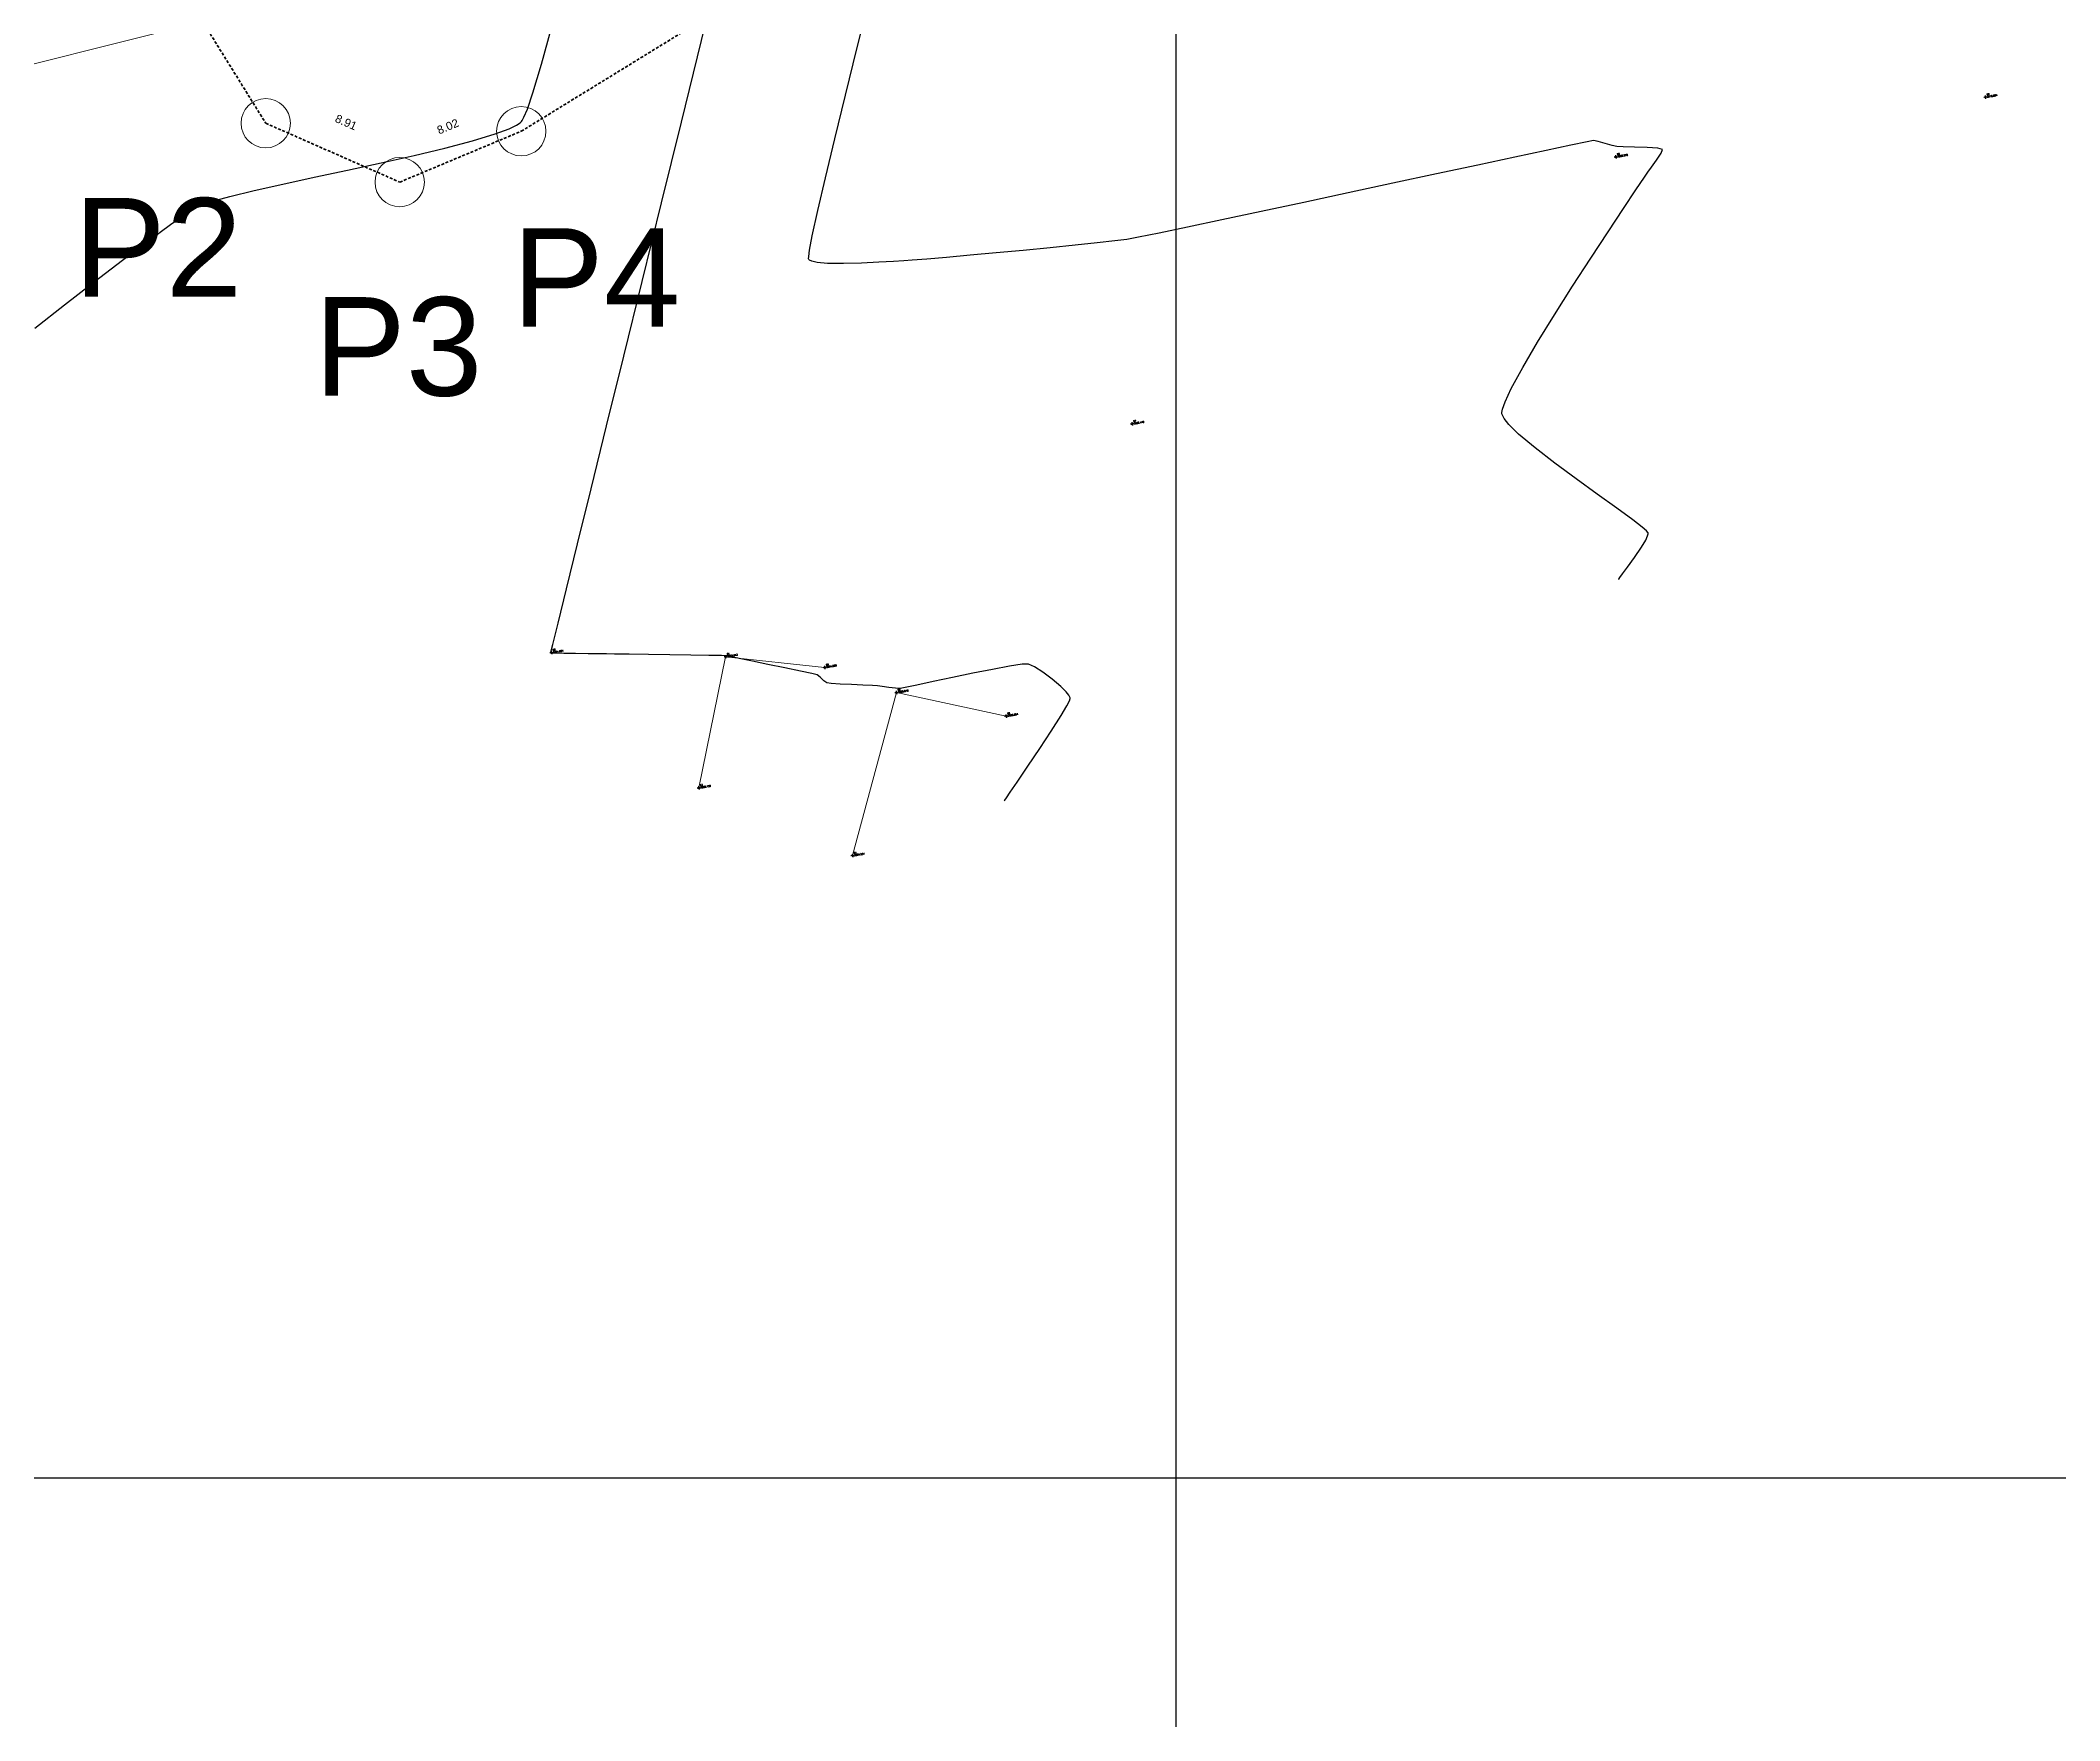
# Model space of a CAD drawing. Header units: millimetres. Extents: x 736950 to 738835, y 8500595 to 8502131.
# Drawn here: x 737730.9 to 737853.8, y 8501085.2 to 8501187.5 of the extents above; entities that cross this region are included whole.
import ezdxf
from ezdxf.enums import TextEntityAlignment as Align

# ---------------------------------------------------------------- set-up
doc = ezdxf.new("R2010")
doc.units = ezdxf.units.MM
doc.linetypes.add('DASHED', pattern=[0.75, 0.5, -0.25])
for name, color, linetype, lineweight in [('CONT-MJR', 80, 'Continuous', 30), ('COTAS', 40, 'Continuous', 5), ('CUADROS', 9, 'Continuous', 20), ('otros', 4, 'Continuous', 5), ('PERIMETRO', 7, 'Continuous', 35), ('saiwite', 5, 'Continuous', 5)]:
    doc.layers.add(name, color=color, linetype=linetype, lineweight=lineweight)
doc.layers.add('Cuadricula Coordenadas', color=5, linetype='Continuous')
doc.styles.add('5mm', font='arial.ttf', dxfattribs={"height": 3})
doc.styles.add('COTAS', font='arial.ttf')
doc.styles.add('CUADROS', font='arial.ttf')
doc.dimstyles.new('Copy of GenDist', dxfattribs={"dimtxt": 0.5, "dimasz": 2, "dimexe": 0.18, "dimexo": 0.0625, "dimgap": 1, "dimtad": 2, "dimzin": 1, "dimdsep": 46, "dimtxsty": 'COTAS', "dimcen": 0.09, "dimse1": 1, "dimse2": 1, "dimsd1": 1, "dimsd2": 1, "dimadec": 0, "dimazin": 0, "dimtfac": 1, "dimtofl": 0, "dimtmove": 0, "dimatfit": 3, "dimfxl": 1, "dimtolj": 1, "dimtzin": 0, "dimarcsym": 0})

# ---------------------------------------------------------------- blocks, each defined once
blk = doc.blocks.new('*D150')
at = {"layer": 'Defpoints', "color": 0, "transparency": 16777216}
for p in [(737683.200969866, 8501281.32955186), (737745.23154967, 8501182.814330924), (737744.6024409896, 8501182.423775388)]:
    blk.add_point(p, dxfattribs=at)
at = {"layer": 'COTAS', "color": 0, "transparency": 16777216, "insert": (737715.597299505, 8501232.929301543), "char_height": 0.5, "attachment_point": 5, "rotation": 301.8323302588892, "style": 'COTAS'}
blk.add_mtext('\\A1;116.42', dxfattribs=at)
blk = doc.blocks.new('*D151')
at = {"layer": 'Defpoints', "color": 0, "transparency": 16777216}
for p in [(737744.6024409886, 8501182.42377539), (737753.0623624781, 8501179.539744014), (737752.754863814, 8501178.840202238)]:
    blk.add_point(p, dxfattribs=at)
at = {"layer": 'COTAS', "color": 0, "transparency": 16777216, "insert": (737749.4912908776, 8501182.480694612), "char_height": 0.5, "attachment_point": 5, "rotation": 336.27107535313525, "style": 'COTAS'}
blk.add_mtext('\\A1;8.91', dxfattribs=at)
blk = doc.blocks.new('*D152')
at = {"layer": 'Defpoints', "color": 0, "transparency": 16777216}
for p in [(737759.8696765522, 8501182.613707311), (737760.1534312088, 8501181.935448542), (737752.7548638145, 8501178.840202238)]:
    blk.add_point(p, dxfattribs=at)
at = {"layer": 'COTAS', "color": 0, "transparency": 16777216, "insert": (737755.6859224536, 8501182.224113785), "char_height": 0.5, "attachment_point": 5, "rotation": 22.70236292925084, "style": 'COTAS'}
blk.add_mtext('\\A1;8.02', dxfattribs=at)
blk = doc.blocks.new('*D153')
at = {"layer": 'Defpoints', "color": 0, "transparency": 16777216}
for p in [(737817.6538110226, 8501218.191797148), (737818.0712830899, 8501217.512164854), (737760.1534312088, 8501181.935448542)]:
    blk.add_point(p, dxfattribs=at)
at = {"layer": 'COTAS', "color": 0, "transparency": 16777216, "insert": (737788.037864076, 8501201.47304994), "char_height": 0.5, "attachment_point": 5, "rotation": 31.560811543288352, "style": 'COTAS'}
blk.add_mtext('\\A1;67.97', dxfattribs=at)

msp = doc.modelspace()

# ---------------------------------------------------------------- linework, layer by layer
at = {"linetype": 'Continuous', "extrusion": (-0.172787269436437, 0.9849591664230046, 0)}
for points, elevation in [([(-2195647.857162655, 0), (-2195647.657162654, 0)], 8245828.157062788), ([(-2195625.076162655, 0), (-2195624.876162654, 0)], 8245828.463062787), ([(-2195593.276162655, 0), (-2195593.076162655, 0)], 8245817.548062787), ([(-2195556.063162655, 0), (-2195555.863162654, 0)], 8245809.941062787), ([(-2195566.466162655, 0), (-2195566.266162654, 0)], 8245807.867062788), ([(-2195572.285162655, 0), (-2195572.085162655, 0)], 8245806.183062788), ([(-2195576.324162655, 0), (-2195576.124162655, 0)], 8245803.924062789), ([(-2195582.650162654, 0), (-2195582.450162655, 0)], 8245801.356062787), ([(-2195563.476162654, 0), (-2195563.276162655, 0)], 8245800.285062788), ([(-2195571.984162655, 0), (-2195571.784162654, 0)], 8245794.609062787)]:
    msp.add_lwpolyline(points, dxfattribs=dict(at, elevation=elevation))
at = {"linetype": 'Continuous', "extrusion": (0.9849591664230046, 0.172787269436437, 0)}
for points, elevation in [([(8245828.257062788, 0), (8245828.057062789, 0)], 2195647.757162654), ([(8245828.563062787, 0), (8245828.363062785, 0)], 2195624.976162654), ([(8245817.648062786, 0), (8245817.448062787, 0)], 2195593.176162654), ([(8245810.041062788, 0), (8245809.841062788, 0)], 2195555.963162654), ([(8245807.967062786, 0), (8245807.767062787, 0)], 2195566.366162654), ([(8245806.283062788, 0), (8245806.083062788, 0)], 2195572.185162654), ([(8245804.024062785, 0), (8245803.824062788, 0)], 2195576.224162655), ([(8245801.456062785, 0), (8245801.256062787, 0)], 2195582.550162655), ([(8245800.385062788, 0), (8245800.185062787, 0)], 2195563.376162654), ([(8245794.709062786, 0), (8245794.509062788, 0)], 2195571.884162655)]:
    msp.add_lwpolyline(points, dxfattribs=dict(at, elevation=elevation))
at = {"linetype": 'Continuous'}
for centre in [(737849.2531525013, 8501184.008652275), (737826.7619248267, 8501180.373782996), (737797.3261963804, 8501164.128318526), (737761.9873036788, 8501150.20580149), (737772.592194684, 8501149.960502142), (737778.6146458348, 8501149.307280028), (737782.9832223499, 8501147.780145051), (737789.6577917446, 8501146.343822177), (737770.957239853, 8501141.975907808), (737780.3180129824, 8501137.855353666)]:
    msp.add_circle(centre, 0.05, dxfattribs=at)
at = {"layer": 'CONT-MJR', "extrusion": (0.9709698573194513, -0.2392018732724398, 0), "elevation": -1317146.446070872}
msp.add_lwpolyline([(8430873.013553794, 3625), (8430878.084901568, 3625)], dxfattribs=at)
at = {"layer": 'CONT-MJR'}
for points, elevation in [([(737780.5963278444, 8501187.035914775), (737781.35705052, 8501190.07993467)], 3620), ([(737760.3194680653, 8501182.783984855), (737760.5253398177, 8501183.28110868)], 3630), ([(737760.0815214985, 8501182.453289505), (737760.1586294059, 8501182.521918692)], 3630), ([(737751.6337674316, 8501180.016264645), (737753.6357274941, 8501180.46778002)], 3630), ([(737753.6357274941, 8501180.46778002), (737755.5090026924, 8501180.91582816)], 3630), ([(737778.6631085109, 8501179.099784488), (737779.229204225, 8501181.47007435)], 3620), ([(737822.5334040325, 8501180.772617059), (737820.6124428298, 8501180.361646714)], 3620), ([(737824.0305644799, 8501181.090406738), (737822.5334040325, 8501180.772617059)], 3620), ([(737825.3967783119, 8501181.36720949), (737825.0147479721, 8501181.295207104)], 3620), ([(737825.6927801169, 8501181.314026479), (737825.3967783119, 8501181.36720949)], 3620), ([(737826.535013363, 8501181.077115117), (737826.1136521372, 8501181.198876759)], 3620), ([(737826.8324827858, 8501181.004096324), (737826.535013363, 8501181.077115117)], 3620), ([(737827.9033567635, 8501180.964933705), (737827.2144838303, 8501180.983642694)], 3620), ([(737828.6791579307, 8501180.939477332), (737827.9033567635, 8501180.964933705)], 3620), ([(737829.3219436764, 8501180.898781564), (737828.6791579307, 8501180.939477332)], 3620), ([(737829.2482178743, 8501180.185681734), (737829.5221211988, 8501180.597281775)], 3620), ([(737829.6117703456, 8501180.834354384), (737829.3219436764, 8501180.898781564)], 3620), ([(737745.6340907749, 8501178.71663), (737747.5551178001, 8501179.133118153)], 3630), ([(737818.3568570697, 8501179.87730437), (737815.8558229518, 8501179.339398675)], 3620), ([(737741.2781761214, 8501177.658363767), (737742.4177886635, 8501177.971681325)], 3630), ([(737742.4177886635, 8501177.971681325), (737743.8957039722, 8501178.326960564)], 3630), ([(737743.8957039722, 8501178.326960564), (737745.6340907749, 8501178.71663)], 3630), ([(737810.4741144367, 8501178.182131873), (737807.7717924373, 8501177.602388078)], 3620), ([(737813.1985166746, 8501178.76773829), (737810.4741144367, 8501178.182131873)], 3620), ([(737767.5105937575, 8501172.797485761), (737768.6874418181, 8501177.579190874)], 3625), ([(737777.8666123521, 8501175.56329211), (737778.2021936816, 8501177.105601963)], 3620), ([(737805.1807268752, 8501177.04831556), (737802.7900939491, 8501176.539722981)], 3620), ([(737807.7717924373, 8501177.602388078), (737805.1807268752, 8501177.04831556)], 3620), ([(737826.2943831086, 8501175.823365321), (737827.2320671519, 8501177.234974524)], 3620), ([(737737.4581656235, 8501175.265776364), (737738.8054801903, 8501176.251043808)], 3630), ([(737798.9668307997, 8501175.738212258), (737797.7125529743, 8501175.484911427)], 3620), ([(737800.6890698575, 8501176.096418994), (737798.9668307997, 8501175.738212258)], 3620), ([(737802.7900939491, 8501176.539722981), (737800.6890698575, 8501176.096418994)], 3620), ([(737735.8890521543, 8501174.084318988), (737737.4581656235, 8501175.265776364)], 3630), ([(737777.6427335251, 8501174.167696454), (737777.6457293489, 8501174.3074616)], 3620), ([(737777.6457293489, 8501174.3074616), (737777.7019299654, 8501174.705706857)], 3620), ([(737789.058630162, 8501174.53254136), (737787.4762072853, 8501174.388312291)], 3620), ([(737793.8604313066, 8501174.996243363), (737792.3330573464, 8501174.843656534)], 3620), ([(737796.2839240967, 8501175.259727316), (737795.2048252813, 8501175.137316836)], 3620), ([(737734.1681435319, 8501172.766279059), (737735.8890521543, 8501174.084318988)], 3630), ([(737777.6520606518, 8501174.137351755), (737777.6427335251, 8501174.167696454)], 3620), ([(737777.8354782859, 8501174.026039304), (737777.6950949671, 8501174.096134)], 3620), ([(737778.7896171362, 8501173.892276827), (737778.1664818428, 8501173.949176498)], 3620), ([(737781.9068599473, 8501173.963645184), (737780.850303946, 8501173.909911659)], 3620), ([(737783.9358835949, 8501174.086734822), (737783.4324745897, 8501174.05374437)], 3620), ([(737784.8325188282, 8501174.158259384), (737783.9358835949, 8501174.086734822)], 3620), ([(737732.3654435064, 8501171.371263951), (737734.1681435319, 8501172.766279059)], 3630), ([(737766.3898097434, 8501168.242555445), (737767.5105937575, 8501172.797485761)], 3625), ([(737730.5509558265, 8501169.958881048), (737732.3654435064, 8501171.371263951)], 3630), ([(737820.4006363591, 8501166.275307762), (737821.1022277019, 8501167.567048306)], 3620), ([(737819.8343925872, 8501164.736123312), (737819.830298547, 8501164.81300371)], 3620), ([(737819.8582956879, 8501164.650640605), (737819.8343925872, 8501164.736123312)], 3620), ([(737825.6353099438, 8501159.844835838), (737824.3431347574, 8501160.775058703)], 3620), ([(737827.7999292626, 8501158.284986071), (737826.8213313541, 8501158.996536382)], 3620), ([(737828.3654094125, 8501157.851048103), (737827.7999292626, 8501158.284986071)], 3620), ([(737828.3270138004, 8501156.616875539), (737828.5838540304, 8501157.051755646)], 3620), ([(737828.5838540304, 8501157.051755646), (737828.7005426659, 8501157.311873838)], 3620), ([(737828.7154453087, 8501157.523807114), (737828.6286772938, 8501157.622942405)], 3620), ([(737828.7005426659, 8501157.311873838), (737828.730991011, 8501157.441863017)], 3620), ([(737828.7297756711, 8501157.491435839), (737828.7154453087, 8501157.523807114)], 3620), ([(737827.9103203028, 8501156.003603632), (737828.3270138004, 8501156.616875539)], 3620), ([(737826.9171337974, 8501154.657263676), (737826.9383104707, 8501154.688599717)], 3620), ([(737827.174243366, 8501155.006388824), (737827.4743233458, 8501155.406053085)], 3620), ([(737761.9623351891, 8501150.188608445), (737761.9108375786, 8501150.200237215)], 3625), ([(737761.9616153346, 8501150.238388974), (737762.0741175611, 8501150.695678564)], 3625), ([(737762.018449342, 8501150.177225424), (737761.9623351891, 8501150.188608445)], 3625), ([(737762.225508666, 8501150.173950564), (737762.018449342, 8501150.177225424)], 3625), ([(737764.886308388, 8501150.134896455), (737764.2155947796, 8501150.144675523)], 3625), ([(737765.8181775628, 8501150.12133306), (737765.336222209, 8501150.12833841)], 3625), ([(737767.898555307, 8501150.091168253), (737766.7222308653, 8501150.108218307)], 3625), ([(737769.1973240797, 8501150.072356995), (737767.898555307, 8501150.091168253)], 3625), ([(737772.8308313285, 8501150.000628533), (737772.7175521009, 8501150.032307783)], 3625), ([(737773.2235802062, 8501149.89201923), (737773.0532373423, 8501149.938065363)], 3625), ([(737773.5186484498, 8501149.831195664), (737773.2235802062, 8501149.89201923)], 3625), ([(737775.1625657115, 8501149.496403983), (737774.218721987, 8501149.688739682)], 3625), ([(737778.1509403569, 8501148.863318006), (737777.844366946, 8501148.937645579)], 3625), ([(737785.2272517884, 8501148.449894844), (737784.2310680016, 8501148.238314366)], 3625), ([(737787.6347024379, 8501148.953478362), (737786.3985153325, 8501148.69740655)], 3625), ([(737789.8612225458, 8501149.381817799), (737788.8256569081, 8501149.190739153)], 3625), ([(737790.6312431556, 8501149.499343166), (737789.8612225458, 8501149.381817799)], 3625), ([(737791.3850020755, 8501149.348215427), (737791.0255625403, 8501149.515944134)], 3625), ([(737792.9820296273, 8501148.15101123), (737792.4556187133, 8501148.59762429)], 3625), ([(737779.0084423542, 8501148.33361292), (737778.755221129, 8501148.362176726)], 3625), ([(737779.5515974936, 8501148.29917764), (737779.0084423542, 8501148.33361292)], 3625), ([(737780.2448078792, 8501148.26296899), (737779.5515974936, 8501148.29917764)], 3625), ([(737780.9481948419, 8501148.229085093), (737780.2448078792, 8501148.26296899)], 3625), ([(737781.5218797139, 8501148.201624064), (737780.9481948419, 8501148.229085093)], 3625), ([(737781.8259838274, 8501148.184684016), (737781.5218797139, 8501148.201624064)], 3625), ([(737782.516006306, 8501148.097285472), (737782.1106733363, 8501148.150866095)], 3625), ([(737782.9209732012, 8501148.04934102), (737782.516006306, 8501148.097285472)], 3625), ([(737783.5201201688, 8501148.090036249), (737783.2045644864, 8501148.032431616)], 3625), ([(737793.5532802764, 8501147.414779972), (737793.5551411764, 8501147.45577354)], 3625), ([(737793.0071392427, 8501146.373591533), (737793.3540817312, 8501146.967736498)], 3625), ([(737790.9865624822, 8501143.298806729), (737791.7079834694, 8501144.367323834)], 3625), ([(737789.9057375853, 8501141.719068985), (737790.3291605425, 8501142.336646857)], 3625)]:
    msp.add_lwpolyline(points, dxfattribs=dict(at, elevation=elevation))
at = {"layer": 'CONT-MJR', "extrusion": (0.9647051954525527, -0.2633322727408328, 0), "elevation": -1526914.399689476}
msp.add_lwpolyline([(8395414.704484804, 3630.00000000001), (8395417.001054078, 3630.00000000001)], dxfattribs=at)
at = {"layer": 'CONT-MJR', "extrusion": (0.9709913030290684, -0.2391148038953501, 0), "elevation": -1316390.430948598}
msp.add_lwpolyline([(8430985.97560673, 3625.000000000003), (8430991.090279583, 3625.000000000003)], dxfattribs=at)
at = {"layer": 'CONT-MJR', "extrusion": (0.9707549414891627, -0.2400725798053003, 0), "elevation": -1324697.74349936}
msp.add_lwpolyline([(8429687.232298711, 3620.000000000003), (8429690.214728598, 3620.000000000003)], dxfattribs=at)
at = {"layer": 'CONT-MJR', "extrusion": (0.9587419605402081, -0.2842777745436993, 0), "elevation": -1709375.451271454}
msp.add_lwpolyline([(8360171.101950814, 3630.000000000013), (8360172.917520855, 3630.000000000013)], dxfattribs=at)
at = {"layer": 'CONT-MJR', "extrusion": (0.9471721606918735, -0.3207255805362084, 0), "elevation": -2027760.712219003}
msp.add_lwpolyline([(8288702.809591651, 3630.00000000001), (8288703.866183418, 3630.00000000001)], dxfattribs=at)
at = {"layer": 'CONT-MJR', "extrusion": (0.9715412419530877, -0.2368704607675934, 0), "elevation": -1296895.823257173}
msp.add_lwpolyline([(8434006.509470975, 3620), (8434009.258332018, 3620)], dxfattribs=at)
at = {"layer": 'CONT-MJR', "extrusion": (0.2896818161994082, -0.957123004301648, 0), "elevation": -7922961.397952251}
msp.add_lwpolyline([(3168762.018640725, 3630.000000000013), (3168763.462981367, 3630.000000000013)], dxfattribs=at)
at = {"layer": 'CONT-MJR', "extrusion": (0.3490861522692537, -0.9370906350475644, 0), "elevation": -7708836.528286606}
msp.add_lwpolyline([(3658991.470053069, 3630.000000000003), (3658992.375938308, 3630.000000000003)], dxfattribs=at)
at = {"layer": 'CONT-MJR', "extrusion": (0.4371137451908041, -0.899406234004006, 0), "elevation": -7323531.388398518}
msp.add_lwpolyline([(4379528.950716309, 3630), (4379529.462815663, 3630)], dxfattribs=at)
at = {"layer": 'CONT-MJR', "extrusion": (-0.5530745067169753, 0.8331317963082279, 0), "elevation": 6674569.114890099}
msp.add_lwpolyline([(-5316438.417125138, 3630.000000000003), (-5316438.67382661, 3630.000000000003)], dxfattribs=at)
at = {"layer": 'CONT-MJR', "extrusion": (-0.779555014169552, 0.6263337607722497, 0), "elevation": 4749452.989050576}
msp.add_lwpolyline([(-7089223.55603456, 3630.000000000003), (-7089223.6333203, 3630.000000000003)], dxfattribs=at)
at = {"layer": 'CONT-MJR', "extrusion": (0.873585065395228, -0.4866714841845732, 0), "elevation": -3492786.845877738}
msp.add_lwpolyline([(7785552.996909851, 3630), (7785553.227932204, 3630)], dxfattribs=at)
at = {"layer": 'CONT-MJR', "extrusion": (0.9710089543169949, -0.2390431145969617, 0), "elevation": -1315767.964550945}
msp.add_lwpolyline([(8431078.076531418, 3625), (8431083.142220328, 3625)], dxfattribs=at)
at = {"layer": 'CONT-MJR', "extrusion": (0.2536185963853712, -0.9673042993637081, 0), "elevation": -8036120.332880449}
msp.add_lwpolyline([(2869691.647228009, 3630), (2869693.370324931, 3630)], dxfattribs=at)
at = {"layer": 'CONT-MJR', "extrusion": (0.2099445550572634, -0.9777132932520698, 0), "elevation": -8156815.627724052}
msp.add_lwpolyline([(2506153.549308205, 3620.000000000013), (2506151.242306985, 3620.000000000013)], dxfattribs=at)
at = {"layer": 'CONT-MJR', "extrusion": (0.2037274756853301, -0.9790276378381172, 0), "elevation": -8172576.214528114}
msp.add_lwpolyline([(2454275.286942473, 3620.000000000013), (2454274.281676171, 3620.000000000013)], dxfattribs=at)
at = {"layer": 'CONT-MJR', "extrusion": (0.2638989861935335, 0.9645503227338766, 0), "elevation": 8394528.63237567}
msp.add_lwpolyline([(1531782.683786456, 3620.000000000013), (1531783.120126593, 3620.000000000013)], dxfattribs=at)
at = {"layer": 'CONT-MJR', "extrusion": (-0.05346679860275631, -0.9985696277411868, 0), "elevation": -8528470.389276987}
msp.add_lwpolyline([(282240.9153664302, 3620.000000000013), (282240.5328181995, 3620.000000000013)], dxfattribs=at)
at = {"layer": 'CONT-MJR', "extrusion": (0.9353567609614934, -0.3537057106177732, 0), "elevation": -2316782.292298527}
msp.add_lwpolyline([(8212611.263258833, 3620.000000000013), (8212611.516715716, 3620.000000000013)], dxfattribs=at)
at = {"layer": 'CONT-MJR', "extrusion": (0.210280032613502, -0.9776411958812214, 0), "elevation": -8155969.354151424}
msp.add_lwpolyline([(2508880.627409124, 3630.000000000013), (2508882.699576279, 3630.000000000013)], dxfattribs=at)
at = {"layer": 'CONT-MJR', "extrusion": (0.2129510344310303, -0.9770628725597725, 0), "elevation": -8149082.393275319}
msp.add_lwpolyline([(2531162.707867766, 3630.00000000001), (2531164.808872433, 3630.00000000001)], dxfattribs=at)
at = {"layer": 'CONT-MJR', "extrusion": (0.2103161054805237, -0.9776334363019227, 0), "elevation": -8155862.61283678}
msp.add_lwpolyline([(2509248.381140059, 3620.000000000013), (2509245.663039207, 3620.000000000013)], dxfattribs=at)
at = {"layer": 'CONT-MJR', "extrusion": (0.8295012080221669, -0.5585049202019314, 0), "elevation": -4135920.736196928}
msp.add_lwpolyline([(7463818.287865199, 3620), (7463819.212266074, 3620)], dxfattribs=at)
at = {"layer": 'CONT-MJR', "extrusion": (0.830646908477944, -0.5567995271514103, 0), "elevation": -4120577.553924685}
msp.add_lwpolyline([(7472300.729466662, 3620), (7472301.109878327, 3620)], dxfattribs=at)
at = {"layer": 'CONT-MJR', "extrusion": (0.8159414254261824, -0.5781345779950284, 0), "elevation": -4312800.777429447}
msp.add_lwpolyline([(7363028.772780998, 3620), (7363029.14353663, 3620)], dxfattribs=at)
at = {"layer": 'CONT-MJR', "extrusion": (0.8085063039858966, -0.5884875159381591, 0), "elevation": -4406298.811565218}
msp.add_lwpolyline([(7307460.536846218, 3620), (7307461.072913938, 3620)], dxfattribs=at)
at = {"layer": 'CONT-MJR', "extrusion": (0.9743141858716554, -0.2251929555053921, 0), "elevation": -1195577.429261092}
msp.add_lwpolyline([(8448959.90445479, 3620.000000000013), (8448961.951209886, 3620.000000000013)], dxfattribs=at)
at = {"layer": 'CONT-MJR', "extrusion": (0.8308377653009326, -0.5565146967958281, 0), "elevation": -4118015.342660597}
msp.add_lwpolyline([(7473710.794674952, 3620), (7473712.157153681, 3620)], dxfattribs=at)
at = {"layer": 'CONT-MJR', "extrusion": (0.568541256136991, -0.8226547514420447, 0), "elevation": -6574098.088598748}
msp.add_lwpolyline([(5440173.758061858, 3630), (5440175.041117615, 3630)], dxfattribs=at)
at = {"layer": 'CONT-MJR', "extrusion": (0.5125304314731619, -0.8586690612884191, 0), "elevation": -6921583.528435392}
msp.add_lwpolyline([(4990586.299765663, 3630.000000000006), (4990587.107650265, 3630.000000000006)], dxfattribs=at)
at = {"layer": 'CONT-MJR', "extrusion": (0.3425472697802424, -0.9395005949791101, 0), "elevation": -7734150.20741246}
msp.add_lwpolyline([(3605162.796509312, 3630.000000000003), (3605163.566576418, 3630.000000000003)], dxfattribs=at)
at = {"layer": 'CONT-MJR', "extrusion": (0.9820569240368656, -0.1885847235362662, 0), "elevation": -878651.9810288975}
msp.add_lwpolyline([(8487771.086136166, 3620), (8487771.959390284, 3620)], dxfattribs=at)
at = {"layer": 'CONT-MJR', "extrusion": (0.1813884504626482, -0.9834115262893554, 0), "elevation": -8226325.975035531}
msp.add_lwpolyline([(2267573.822913651, 3620.000000000003), (2267573.114013689, 3620.000000000003)], dxfattribs=at)
at = {"layer": 'CONT-MJR', "extrusion": (0.8358266763314178, -0.5489934126497108, 0), "elevation": -4050394.627460385}
msp.add_lwpolyline([(7510569.38764869, 3620.000000000004), (7510571.308648519, 3620.000000000004)], dxfattribs=at)
at = {"layer": 'CONT-MJR', "extrusion": (0.08491381287123985, -0.9963883000034013, 0), "elevation": -8407822.344373172}
msp.add_lwpolyline([(1456988.498625378, 3620), (1456987.286701986, 3620)], dxfattribs=at)
at = {"layer": 'CONT-MJR', "extrusion": (0.08818661411646476, -0.9961039710244478, 0), "elevation": -8402990.58710496}
msp.add_lwpolyline([(1484602.820141053, 3620.00000000001), (1484601.378381748, 3620.00000000001)], dxfattribs=at)
at = {"layer": 'CONT-MJR', "extrusion": (0.09323023219783429, -0.995644577047622, 0), "elevation": -8395364.076611057}
msp.add_lwpolyline([(1527143.804443836, 3620.000000000013), (1527142.150853338, 3620.000000000013)], dxfattribs=at)
at = {"layer": 'CONT-MJR', "extrusion": (0.09595978676488062, -0.9953852115256882, 0), "elevation": -8391145.325012974}
msp.add_lwpolyline([(1550158.502750566, 3620.000000000006), (1550156.867163907, 3620.000000000006)], dxfattribs=at)
at = {"layer": 'CONT-MJR', "extrusion": (0.1043616172276234, -0.9945394174438915, 0), "elevation": -8377756.267897232}
msp.add_lwpolyline([(1620962.798865482, 3620.000000000003), (1620961.447090025, 3620.000000000003)], dxfattribs=at)
at = {"layer": 'CONT-MJR', "extrusion": (0.1309199325692641, -0.9913929449295367, 0), "elevation": -8331412.936361985}
msp.add_lwpolyline([(1844420.060279681, 3620), (1844419.322440576, 3620)], dxfattribs=at)
at = {"layer": 'CONT-MJR', "extrusion": (0.8395810059656206, -0.5432345114421182, 0), "elevation": -3998667.165829357}
msp.add_lwpolyline([(7538234.493733613, 3620.000000000013), (7538236.535275597, 3620.000000000013)], dxfattribs=at)
at = {"layer": 'CONT-MJR', "extrusion": (0.6917000832052054, 0.7221848758412986, 0), "elevation": 6649740.252205931}
msp.add_lwpolyline([(5347450.936507191, 3620), (5347450.996096244, 3620)], dxfattribs=at)
at = {"layer": 'CONT-MJR', "extrusion": (-0.2261930748900765, -0.9740824877143477, 0), "elevation": -8447724.98096954}
msp.add_lwpolyline([(-1204249.883951685, 3620), (-1204250.223762286, 3620)], dxfattribs=at)
at = {"layer": 'CONT-MJR', "extrusion": (-0.0135861331483495, -0.9999077042337835, 0), "elevation": -8510412.830788473}
msp.add_lwpolyline([(622213.5943754353, 3620.00000000001), (622212.6153407049, 3620.00000000001)], dxfattribs=at)
at = {"layer": 'CONT-MJR', "extrusion": (0.02858673487627983, -0.9995913157831622, 0), "elevation": -8476608.868745653}
msp.add_lwpolyline([(980500.1356147339, 3620.00000000001), (980499.0534300222, 3620.00000000001)], dxfattribs=at)
at = {"layer": 'CONT-MJR', "extrusion": (0.06086967833419631, -0.9981457219562141, 0), "elevation": -8440501.876066644}
msp.add_lwpolyline([(1253878.483762373, 3620.000000000006), (1253877.578699082, 3620.000000000006)], dxfattribs=at)
at = {"layer": 'CONT-MJR', "extrusion": (0.05617379490299355, -0.9984210057717118, 0), "elevation": -8446306.653761188}
msp.add_lwpolyline([(1214161.684422672, 3620.00000000001), (1214161.06120903, 3620.00000000001)], dxfattribs=at)
at = {"layer": 'CONT-MJR', "extrusion": (0.8446141334720869, -0.535375536926367, 0), "elevation": -3928143.10484143}
msp.add_lwpolyline([(7575221.38146387, 3620), (7575223.437858685, 3620)], dxfattribs=at)
at = {"layer": 'CONT-MJR', "extrusion": (0.851628076873232, -0.5241465622144253, 0), "elevation": -3827508.624307671}
msp.add_lwpolyline([(7626561.150177586, 3620), (7626563.115922605, 3620)], dxfattribs=at)
at = {"layer": 'CONT-MJR', "extrusion": (0.9710466870914045, -0.2388897894193225, 0), "elevation": -1314436.682610167}
msp.add_lwpolyline([(8431271.750959713, 3625.00000000001), (8431276.11584244, 3625.00000000001)], dxfattribs=at)
at = {"layer": 'CONT-MJR', "extrusion": (0.8619973240190234, -0.5069128262177263, 0), "elevation": -3673351.061837884}
msp.add_lwpolyline([(7701994.674006274, 3620), (7701996.4439775, 3620)], dxfattribs=at)
at = {"layer": 'CONT-MJR', "extrusion": (0.90548633830454, -0.4243754129822279, 0), "elevation": -2939599.656015717}
msp.add_lwpolyline([(8010801.867483261, 3620.000000000013), (8010802.759173246, 3620.000000000013)], dxfattribs=at)
at = {"layer": 'CONT-MJR', "extrusion": (0.9857731978930346, -0.1680809397752761, 0), "elevation": -701560.7573718777}
msp.add_lwpolyline([(8504233.873991821, 3620.000000000003), (8504234.08693422, 3620.000000000003)], dxfattribs=at)
at = {"layer": 'CONT-MJR', "extrusion": (0.884769745992044, 0.4660284289366624, 0), "elevation": 4614585.094882092}
msp.add_lwpolyline([(7177728.034430948, 3620.000000000003), (7177728.25918402, 3620.000000000003)], dxfattribs=at)
at = {"layer": 'CONT-MJR', "extrusion": (0.9435984576473673, -0.3310920577807775, 0), "elevation": -2118462.533307223}
msp.add_lwpolyline([(8265972.501565175, 3620.000000000003), (8265972.973140817, 3620.000000000003)], dxfattribs=at)
at = {"layer": 'CONT-MJR', "extrusion": (0.7828128203004774, 0.6222572525677885, 0), "elevation": 5867486.161534233}
msp.add_lwpolyline([(6195706.235549611, 3620.000000000003), (6195706.697251596, 3620.000000000003)], dxfattribs=at)
at = {"layer": 'CONT-MJR', "extrusion": (0.9710556383487842, -0.2388534011293026, 0), "elevation": -1314120.735861374}
msp.add_lwpolyline([(8431317.054384807, 3625.000000000013), (8431321.00104732, 3625.000000000013)], dxfattribs=at)
at = {"layer": 'CONT-MJR', "extrusion": (0.7006296240839679, 0.7135251431140728, 0), "elevation": 6582733.048843435}
msp.add_lwpolyline([(5429713.271439836, 3620.00000000001), (5429714.101192492, 3620.00000000001)], dxfattribs=at)
at = {"layer": 'CONT-MJR', "extrusion": (0.645201069601682, 0.7640128138878598, 0), "elevation": 6971040.650520241}
msp.add_lwpolyline([(4921253.89810854, 3620), (4921255.210937517, 3620)], dxfattribs=at)
at = {"layer": 'CONT-MJR', "extrusion": (0.6121891448844803, 0.7907113575038673, 0), "elevation": 7173652.393422545}
msp.add_lwpolyline([(4620913.869109896, 3620), (4620915.387582535, 3620)], dxfattribs=at)
at = {"layer": 'CONT-MJR', "extrusion": (0.5938391614798477, 0.8045837745647816, 0), "elevation": 7278045.013825353}
msp.add_lwpolyline([(4454680.691301089, 3620), (4454682.303388326, 3620)], dxfattribs=at)
at = {"layer": 'CONT-MJR', "extrusion": (0.9710631216752579, -0.238822975700211, 0), "elevation": -1313856.563483477}
msp.add_lwpolyline([(8431354.788409974, 3625.000000000013), (8431358.224543205, 3625.000000000013)], dxfattribs=at)
at = {"layer": 'CONT-MJR', "extrusion": (0.5817563487721681, 0.8133631112014337, 0), "elevation": 7343764.567844801}
msp.add_lwpolyline([(4345482.099230742, 3620.00000000001), (4345483.5574004, 3620.00000000001)], dxfattribs=at)
at = {"layer": 'CONT-MJR', "extrusion": (0.6548324982767971, 0.7557740397768163, 0), "elevation": 6908108.403687557}
msp.add_lwpolyline([(5009202.561117785, 3620.000000000006), (5009202.909459837, 3620.000000000006)], dxfattribs=at)
at = {"layer": 'CONT-MJR', "extrusion": (0.9996996120480018, 0.0245088896336581, 0), "elevation": 945961.0256305556}
msp.add_lwpolyline([(8480520.433653053, 3620.000000000013), (8480520.483240768, 3620.000000000013)], dxfattribs=at)
at = {"layer": 'CONT-MJR', "extrusion": (0.9710690761169194, -0.2387987634168841, 0), "elevation": -1313646.338095363}
msp.add_lwpolyline([(8431384.711816642, 3625.000000000006), (8431387.545111485, 3625.000000000006)], dxfattribs=at)
at = {"layer": 'CONT-MJR', "extrusion": (-0.8078253486849484, 0.5894219252980347, 0), "elevation": 4414731.649979016}
msp.add_lwpolyline([(-7302340.520573228, 3620.000000000006), (-7302341.260275872, 3620.000000000006)], dxfattribs=at)
at = {"layer": 'CONT-MJR', "extrusion": (0.8093526025166023, -0.5873230497772098, 0), "elevation": -4395761.945607782}
msp.add_lwpolyline([(7313774.439230689, 3620.00000000001), (7313774.559436328, 3620.00000000001)], dxfattribs=at)
at = {"layer": 'CONT-MJR', "extrusion": (0.8000730001802772, -0.5999026540885867, 0), "elevation": -4509549.850239711}
msp.add_lwpolyline([(7244168.79544607, 3620.000000000013), (7244169.071046373, 3620.000000000013)], dxfattribs=at)
at = {"layer": 'CONT-MJR', "extrusion": (0.9710729808406103, -0.2387828843977973, 0), "elevation": -1313508.467347108}
msp.add_lwpolyline([(8431404.05337573, 3625.000000000013), (8431406.19152311, 3625.000000000013)], dxfattribs=at)
at = {"layer": 'CONT-MJR', "extrusion": (0.9710724732989386, -0.2387849484391393, 0), "elevation": -1313526.388521465}
msp.add_lwpolyline([(8431399.91076809, 3625.00000000001), (8431401.261458911, 3625.00000000001)], dxfattribs=at)
at = {"layer": 'CONT-MJR', "extrusion": (0.6006894485549485, -0.7994824490848763, 0), "elevation": -6353354.586738164}
msp.add_lwpolyline([(5696378.925181249, 3625.000000000003), (5696378.98869453, 3625.000000000003)], dxfattribs=at)
at = {"layer": 'CONT-MJR', "extrusion": (-0.01487291465272067, -0.9998893920878114, 0), "elevation": -8511182.55409262}
msp.add_lwpolyline([(611244.2672410684, 3625.000000000003), (611243.742182083, 3625.000000000003)], dxfattribs=at)
at = {"layer": 'CONT-MJR', "extrusion": (-0.01468887520852286, -0.9998921126527144, 0), "elevation": -8511069.904576836}
msp.add_lwpolyline([(612811.5296577052, 3625.000000000003), (612810.8213241326, 3625.000000000003)], dxfattribs=at)
at = {"layer": 'CONT-MJR', "extrusion": (-0.01461372755602011, -0.9998932137818111, 0), "elevation": -8511023.824248604}
msp.add_lwpolyline([(613451.9404171724, 3625.00000000001), (613451.1835082934, 3625.00000000001)], dxfattribs=at)
at = {"layer": 'CONT-MJR', "extrusion": (-0.01457467803301052, -0.99989378373917, 0), "elevation": -8510999.860198379}
msp.add_lwpolyline([(613785.4475160073, 3625), (613784.9975543929, 3625)], dxfattribs=at)
at = {"layer": 'CONT-MJR', "extrusion": (-0.01450508987933069, -0.9998947956498188, 0), "elevation": -8510957.122861326}
msp.add_lwpolyline([(614379.1595648797, 3625.00000000001), (614378.2554164571, 3625.00000000001)], dxfattribs=at)
at = {"layer": 'CONT-MJR', "extrusion": (-0.01446957534278173, -0.9998953102147242, 0), "elevation": -8510935.295767592}
msp.add_lwpolyline([(614685.200472374, 3625), (614683.9289529645, 3625)], dxfattribs=at)
at = {"layer": 'CONT-MJR', "extrusion": (-0.0144489318290178, -0.9998956087357321, 0), "elevation": -8510922.603364646}
msp.add_lwpolyline([(614862.0086117482, 3625.000000000003), (614860.9143205062, 3625.000000000003)], dxfattribs=at)
at = {"layer": 'CONT-MJR', "extrusion": (-0.01440293363333148, -0.9998962723716666, 0), "elevation": -8510894.308872579}
msp.add_lwpolyline([(615254.3030069761, 3625.00000000001), (615253.5357864825, 3625.00000000001)], dxfattribs=at)
at = {"layer": 'CONT-MJR', "extrusion": (-0.01417467061571351, -0.9998995343097906, 0), "elevation": -8510753.63295958}
msp.add_lwpolyline([(617197.4980402474, 3625.00000000001), (617197.2077330747, 3625.00000000001)], dxfattribs=at)
at = {"layer": 'CONT-MJR', "extrusion": (0.09546035971070799, -0.9954332321777801, 0), "elevation": -8391899.204886107}
msp.add_lwpolyline([(1545926.320884271, 3625.000000000003), (1545926.223192332, 3625.000000000003)], dxfattribs=at)
at = {"layer": 'CONT-MJR', "extrusion": (0.2707916181760919, 0.9626379898620112, 0), "elevation": 8383312.646827669}
msp.add_lwpolyline([(1591831.77914355, 3625.000000000011), (1591832.010181611, 3625.000000000011)], dxfattribs=at)
at = {"layer": 'CONT-MJR', "extrusion": (-0.1994007457350523, -0.9799180285107041, 0), "elevation": -8477542.57246144}
msp.add_lwpolyline([(-972177.3296439258, 3625.000000000003), (-972178.0440644353, 3625.000000000003)], dxfattribs=at)
at = {"layer": 'CONT-MJR', "extrusion": (-0.200874052271034, -0.9796170757618582, 0), "elevation": -8476071.096851168}
msp.add_lwpolyline([(-984922.1532474743, 3625.000000000013), (-984923.2009821761, 3625.000000000013)], dxfattribs=at)
at = {"layer": 'CONT-MJR', "extrusion": (0.2033640234815391, 0.9791031988270695, 0), "elevation": 8473539.593784185}
msp.add_lwpolyline([(1006467.928487312, 3625), (1006468.896392208, 3625)], dxfattribs=at)
at = {"layer": 'CONT-MJR', "extrusion": (-0.209263957885865, -0.9778591902364794, 0), "elevation": -8467316.927998552}
msp.add_lwpolyline([(-1057541.227801854, 3625.000000000013), (-1057541.951570323, 3625.000000000013)], dxfattribs=at)
at = {"layer": 'CONT-MJR', "extrusion": (0.6207523768588563, 0.7840066878694852, 0), "elevation": 7122935.10420615}
msp.add_lwpolyline([(4698685.124439792, 3625), (4698685.358434396, 3625)], dxfattribs=at)
at = {"layer": 'CONT-MJR', "extrusion": (0.6768861655986239, 0.7360877113640685, 0), "elevation": 6756983.051675752}
msp.add_lwpolyline([(5211240.072043654, 3625), (5211240.39329703, 3625)], dxfattribs=at)
at = {"layer": 'CONT-MJR', "extrusion": (0.6004691127099723, 0.7996479504640144, 0), "elevation": 7240939.218929035}
msp.add_lwpolyline([(4514713.744543626, 3625.00000000001), (4514713.975091051, 3625.00000000001)], dxfattribs=at)
at = {"layer": 'CONT-MJR', "extrusion": (0.2067542369618766, -0.9783929095707471, 0), "elevation": -8164923.144883274}
msp.add_lwpolyline([(2479493.49331688, 3625), (2479492.296186841, 3625)], dxfattribs=at)
at = {"layer": 'CONT-MJR', "extrusion": (0.1953796157483861, -0.9807276919461452, 0), "elevation": -8193163.527463148}
msp.add_lwpolyline([(2384521.194436477, 3625), (2384519.980078526, 3625)], dxfattribs=at)
at = {"layer": 'CONT-MJR', "extrusion": (0.04206304920001069, -0.9991149582965904, 0), "elevation": -8462591.90388804}
msp.add_lwpolyline([(1094722.320082322, 3625), (1094721.925413638, 3625)], dxfattribs=at)
at = {"layer": 'CONT-MJR', "extrusion": (-0.5437705888813145, -0.8392339046223458, 0), "elevation": -7535642.01717469}
msp.add_lwpolyline([(-4003494.837721029, 3625.00000000001), (-4003495.442415087, 3625.00000000001)], dxfattribs=at)
at = {"layer": 'CONT-MJR', "extrusion": (0.5994755842948138, 0.8003930433445756, 0), "elevation": 7246548.761397316}
msp.add_lwpolyline([(4505707.073828531, 3625.00000000001), (4505707.777403967, 3625.00000000001)], dxfattribs=at)
at = {"layer": 'CONT-MJR', "extrusion": (-0.1179594504633094, -0.9930184127428827, 0), "elevation": -8528825.015601836}
msp.add_lwpolyline([(-270159.543692413, 3625.000000000003), (-270159.830383481, 3625.000000000003)], dxfattribs=at)
at = {"layer": 'CONT-MJR', "extrusion": (-0.05952025335299935, -0.9982270981298769, 0), "elevation": -8529989.374441994}
msp.add_lwpolyline([(230484.7026596877, 3625.000000000003), (230484.4185647294, 3625.000000000003)], dxfattribs=at)
at = {"layer": 'CONT-MJR', "extrusion": (0.2041706570363024, -0.9789353108379352, 0), "elevation": -8171440.301945472}
msp.add_lwpolyline([(2457928.056951532, 3625.000000000013), (2457927.330705553, 3625.000000000013)], dxfattribs=at)
at = {"layer": 'CONT-MJR', "extrusion": (0.7036682089792561, 0.710528712770938, 0), "elevation": 6559471.319075306}
msp.add_lwpolyline([(5457764.127767852, 3625.000000000003), (5457764.595876445, 3625.000000000003)], dxfattribs=at)
at = {"layer": 'CONT-MJR', "extrusion": (0.7800106920921145, 0.6257661865441282, 0), "elevation": 5895217.527550656}
msp.add_lwpolyline([(6169299.820450175, 3625), (6169300.086961293, 3625)], dxfattribs=at)
at = {"layer": 'CONT-MJR', "extrusion": (0.8961192450959411, -0.4438133600610517, 0), "elevation": -3111771.776627433}
msp.add_lwpolyline([(7945483.950683409, 3625), (7945484.301018684, 3625)], dxfattribs=at)
at = {"layer": 'CONT-MJR', "extrusion": (0.8786769967599988, 0.4774167313415284, 0), "elevation": 4706872.26687452}
msp.add_lwpolyline([(7117527.774757425, 3625), (7117527.901952649, 3625)], dxfattribs=at)
at = {"layer": 'CONT-MJR', "extrusion": (0.9500702937823338, -0.3120359544545314, 0), "elevation": -1951707.909613838}
msp.add_lwpolyline([(8306905.597338897, 3625.000000000006), (8306905.737435154, 3625.000000000006)], dxfattribs=at)
at = {"layer": 'CONT-MJR', "extrusion": (0.9625718085912015, 0.2710267759935598, 0), "elevation": 3014217.863923329}
msp.add_lwpolyline([(7983003.073005684, 3625.000000000003), (7983003.121001602, 3625.000000000003)], dxfattribs=at)
at = {"layer": 'CONT-MJR', "extrusion": (0.8448684102471724, -0.5349741763547241, 0), "elevation": -3924555.774249868}
msp.add_lwpolyline([(7577049.111089714, 3625.000000000009), (7577050.228249387, 3625.000000000009)], dxfattribs=at)
at = {"layer": 'CONT-MJR', "extrusion": (0.834497285298777, -0.5510120514371456, 0), "elevation": -4068547.819974288}
msp.add_lwpolyline([(7500714.019014016, 3625), (7500715.292133537, 3625)], dxfattribs=at)
at = {"layer": 'CONT-MJR', "extrusion": (0.8256742108269178, -0.5641472304065195, 0), "elevation": -4186721.456725569}
msp.add_lwpolyline([(7435396.36075483, 3625.00000000001), (7435397.526056906, 3625.00000000001)], dxfattribs=at)
at = {"layer": 'CONT-MJR', "extrusion": (0.8377038561141732, -0.5461247563070591, 0), "elevation": -4024634.511469221}
msp.add_lwpolyline([(7524363.882809717, 3625.00000000001), (7524363.943109291, 3625.00000000001)], dxfattribs=at)
at = {"layer": 'CONT-MJR', "extrusion": (0.8304575839719737, -0.5570818622280143, 0), "elevation": -4123128.640439272}
msp.add_lwpolyline([(7470846.398746372, 3625), (7470846.580183653, 3625)], dxfattribs=at)
at = {"layer": 'CONT-MJR', "extrusion": (0.8261762362077802, -0.5634117736838187, 0), "elevation": -4180098.846843796}
msp.add_lwpolyline([(7439120.380856045, 3625.000000000006), (7439120.788326991, 3625.000000000006)], dxfattribs=at)
at = {"layer": 'COTAS'}
for centre in [(737744.6024409891, 8501182.423775388), (737760.1534312089, 8501181.935448542), (737752.754863814, 8501178.840202238)]:
    msp.add_circle(centre, 1.5, dxfattribs=at)
at = {"layer": 'Cuadricula Coordenadas', "color": 8}
for p, q in [((737800, 8500595.507225098), (737800, 8502130.641312933)), ((736950.2264744169, 8501100), (738552.8979275209, 8501100))]:
    msp.add_line(p, q, dxfattribs=at)
at = {"layer": 'otros'}
for p, q in [((737772.592194684, 8501149.960502142), (737770.957239853, 8501141.975907808)), ((737778.6146458348, 8501149.307280028), (737772.592194684, 8501149.960502142)), ((737782.9832223499, 8501147.780145051), (737780.3180129824, 8501137.855353666)), ((737789.6577917446, 8501146.343822177), (737782.9832223499, 8501147.780145051))]:
    msp.add_line(p, q, dxfattribs=at)
at = {"layer": 'PERIMETRO', "linetype": 'DASHED', "ltscale": 0.35}
msp.add_lwpolyline([(737683.200969866, 8501281.329551859), (737744.6024409891, 8501182.423775388), (737752.754863814, 8501178.840202238), (737760.1534312089, 8501181.935448542), (737818.0712830903, 8501217.512164854), (737892.6513328891, 8501224.540148428), (737966.6724460352, 8501242.248666123), (737994.6087461784, 8501268.421881564), (738169.7309229737, 8501324.89666196), (738221.1104446506, 8501260.626977284), (738220.501630505, 8501242.23256058), (738236.8284346196, 8501144.032219619), (738320.8206677334, 8501132.278902221)], dxfattribs=at)
at = {"layer": 'saiwite'}
msp.add_line((737654.7967425447, 8501166.99712218), (737796.2621935044, 8501202.568646956), dxfattribs=at)

# ---------------------------------------------------------------- texts
at = {"color": 2, "char_height": 0.1, "attachment_point": 1, "rotation": 9.94991650582834, "style": '5mm'}
for s, insert, width in [('\\Ftxt.shx;\\W1.0000000000;\\T1.0000000000;\\o\\l59', (737849.3188188368, 8501184.213073244), 0.3), ('\\Ftxt.shx;\\W1.0000000000;\\T1.0000000000;\\o\\l58', (737826.8275911622, 8501180.578203963), 0.3), ('\\Ftxt.shx;\\W1.0000000000;\\T1.0000000000;\\o\\l57', (737797.391862716, 8501164.332739493), 0.3), ('\\Ftxt.shx;\\W1.0000000000;\\T1.0000000000;\\o\\l50', (737762.0529700143, 8501150.410222458), 0.2833333333333333), ('\\Ftxt.shx;\\W1.0000000000;\\T1.0000000000;\\o\\l51', (737772.6578610195, 8501150.16492311), 0.2666666666666667), ('\\Ftxt.shx;\\W1.0000000000;\\T1.0000000000;\\o\\l55', (737778.6803121703, 8501149.511700995), 0.3), ('\\Ftxt.shx;\\W1.0000000000;\\T1.0000000000;\\o\\l52', (737783.0488886854, 8501147.984566018), 0.3), ('\\Ftxt.shx;\\W1.0000000000;\\T1.0000000000;\\o\\l56', (737789.7234580801, 8501146.548243146), 0.3), ('\\Ftxt.shx;\\W1.0000000000;\\T1.0000000000;\\o\\l53', (737771.0229061885, 8501142.180328775), 0.3), ('\\Ftxt.shx;\\W1.0000000000;\\T1.0000000000;\\o\\l54', (737780.3836793179, 8501138.059774635), 0.3)]:
    msp.add_mtext(s, dxfattribs=dict(at, insert=insert, width=width))
at = {"color": 1, "char_height": 0.1, "attachment_point": 1, "rotation": 9.94991650582834, "style": '5mm'}
for s, insert, width in [('\\Ftxt.shx;\\W1.0000000000;\\T1.0000000000;\\o\\l3618.084', (737849.3430090547, 8501184.07517896), 0.7833333333333333), ('\\Ftxt.shx;\\W1.0000000000;\\T1.0000000000;\\o\\l3620.278', (737826.85178138, 8501180.44030968), 0.8166666666666667), ('\\Ftxt.shx;\\W1.0000000000;\\T1.0000000000;\\o\\l3622.448', (737797.4160529338, 8501164.194845209), 0.8333333333333334), ('\\Ftxt.shx;\\W1.0000000000;\\T1.0000000000;\\o\\l3624.994', (737762.077160232, 8501150.272328174), 0.8333333333333334), ('\\Ftxt.shx;\\W1.0000000000;\\T1.0000000000;\\o\\l3625.013', (737772.6820512373, 8501150.027028825), 0.7833333333333333), ('\\Ftxt.shx;\\W1.0000000000;\\T1.0000000000;\\o\\l3624.889', (737778.7045023881, 8501149.373806711), 0.8333333333333334), ('\\Ftxt.shx;\\W1.0000000000;\\T1.0000000000;\\o\\l3625.040', (737783.0730789033, 8501147.846671734), 0.8000000000000002), ('\\Ftxt.shx;\\W1.0000000000;\\T1.0000000000;\\o\\l3625.554', (737789.7476482979, 8501146.410348862), 0.8333333333333334), ('\\Ftxt.shx;\\W1.0000000000;\\T1.0000000000;\\o\\l3626.722', (737771.0470964063, 8501142.042434491), 0.8333333333333334), ('\\Ftxt.shx;\\W1.0000000000;\\T1.0000000000;\\o\\l3626.234', (737780.4078695357, 8501137.921880351), 0.8333333333333334)]:
    msp.add_mtext(s, dxfattribs=dict(at, insert=insert, width=width))
at = {"layer": 'CUADROS', "style": 'CUADROS'}
for s, p in [('P2', (737738.0486662281, 8501174.870760335)), ('P4', (737764.7137876424, 8501173.035833428)), ('P3', (737752.6652802794, 8501168.840603506))]:
    msp.add_text(s, height=6, dxfattribs=at).set_placement(p, align=Align.MIDDLE_CENTER)

# ---------------------------------------------------------------- dimensions: what is measured, and where the dimension line sits
at = {"layer": 'COTAS'}
for p1, p2, distance, picture, middle in [((737683.2009698659, 8501281.32955186), (737744.6024409891, 8501182.423775388), 0.7404804922133937, '*D150', (737715.597299505, 8501232.929301543)), ((737760.1534312089, 8501181.935448542), (737818.0712830903, 8501217.512164854), 0.7976107970436412, '*D153', (737788.037864076, 8501201.47304994)), ((737744.6024409891, 8501182.423775388), (737752.754863814, 8501178.840202238), 0.7641427380566589, '*D151', (737749.4912908776, 8501182.480694612)), ((737752.754863814, 8501178.840202238), (737760.1534312089, 8501181.935448542), 0.7352221862809515, '*D152', (737755.6859224536, 8501182.224113785))]:
    dim = msp.add_aligned_dim(p1=p1, p2=p2, distance=distance, dimstyle='Copy of GenDist', dxfattribs=at)
    dim.commit()
    dim.dimension.update_dxf_attribs({"geometry": picture, "text_midpoint": middle})

doc.saveas('drawing.dxf')
